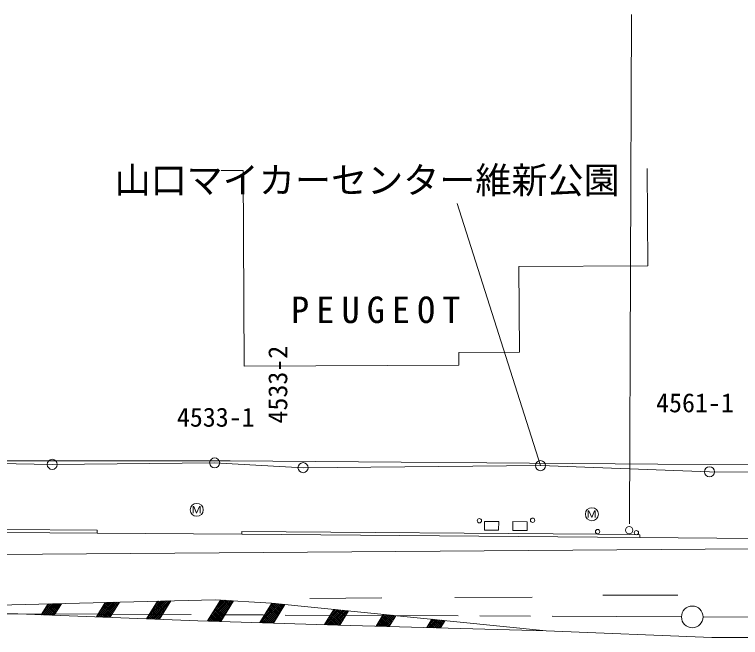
# Model space of a CAD drawing. Units: millimetres, scale not verified. Extents: x 40000 to 680000, y 20000 to 380000.
# Drawn here: x 323174 to 373467, y 287403 to 330560 of the extents above; entities that cross this region are included whole.
import ezdxf
from ezdxf.enums import TextEntityAlignment as Align

# ---------------------------------------------------------------- set-up
doc = ezdxf.new("R2010")
doc.units = ezdxf.units.MM
doc.header["$LTSCALE"] = 1000
doc.linetypes.add('CHAIN', pattern=[18.5, 12, -1.5, 3.5, -1.5])
for name, color, linetype, lineweight in [('M-BGD', 7, 'Continuous', 13), ('M-BMK', 2, 'CHAIN', 13), ('M-BMK-SRVR', 3, 'Continuous', 13), ('M-STR-STRC', 7, 'Continuous', 13)]:
    doc.layers.add(name, color=color, linetype=linetype, lineweight=lineweight)
doc.styles.add('ＭＳ ゴシック', font='')
doc.styles.get('ＭＳ ゴシック').set_extended_font_data('MS Gothic')

msp = doc.modelspace()

# ---------------------------------------------------------------- linework, layer by layer
at = {"layer": 'M-BGD'}
for p, q in [((353832, 317469), (359611, 299306)), ((305671, 299778), (325790, 299395)), ((325790, 299395), (337040, 299495)), ((337040, 299495), (343163, 299167)), ((343163, 299167), (359611, 299306)), ((359611, 299306), (371320, 298886)), ((371320, 298886), (393112, 298711)), ((335540, 296008), (335540, 296478)), ((335540, 296478), (335591, 296478)), ((335591, 296478), (335788, 296026)), ((335984, 296478), (335788, 296026)), ((336035, 296478), (335984, 296478)), ((336035, 296008), (336035, 296478)), ((362916, 295707), (362916, 296177)), ((362916, 296177), (362968, 296177)), ((362968, 296177), (363164, 295725)), ((363360, 296177), (363164, 295725)), ((363411, 296177), (363360, 296177)), ((363411, 295707), (363411, 296177)), ((322355, 294887), (328911, 294829)), ((328911, 294829), (328910, 294629)), ((338922, 294753), (338921, 294553)), ((338922, 294753), (363556, 294551)), ((322353, 294687), (328910, 294629)), ((328910, 294629), (338921, 294553)), ((338921, 294553), (363555, 294351)), ((363555, 294351), (366485, 294325)), ((309728, 293069), (374086, 293534)), ((359043, 290204), (353679, 290173)), ((369118, 290326), (363936, 290326)), ((337086, 290021), (320389, 289588)), ((325471, 289720), (325018, 288982)), ((325085, 289092), (325720, 289726)), ((325113, 288978), (325865, 289730)), ((325249, 288973), (326010, 289734)), ((325310, 289459), (325574, 289723)), ((325385, 288968), (326155, 289738)), ((326038, 289122), (325459, 289701)), ((325522, 288963), (326300, 289742)), ((326092, 289210), (325579, 289723)), ((326146, 289297), (325717, 289726)), ((326199, 289385), (325854, 289730)), ((326420, 289745), (325930, 288947)), ((326253, 289473), (325992, 289734)), ((326307, 289560), (326130, 289737)), ((326361, 289648), (326268, 289741)), ((326415, 289735), (326406, 289744)), ((329461, 289823), (328854, 288835)), ((328882, 288880), (329835, 289833)), ((328974, 288831), (329980, 289837)), ((329107, 289247), (329690, 289829)), ((329110, 288826), (330125, 289841)), ((329246, 288820), (330270, 289844)), ((329332, 289614), (329544, 289826)), ((329382, 288815), (330415, 289848)), ((330006, 289150), (329412, 289744)), ((330060, 289238), (329474, 289824)), ((330114, 289325), (329612, 289827)), ((330168, 289413), (329750, 289831)), ((330436, 289849), (329791, 288800)), ((330222, 289500), (329887, 289835)), ((330275, 289588), (330025, 289838)), ((330329, 289676), (330163, 289842)), ((330383, 289763), (330301, 289845)), ((333070, 289917), (332324, 288703)), ((332405, 288700), (333637, 289932)), ((332417, 288853), (333492, 289928)), ((332541, 288694), (333782, 289936)), ((332642, 289219), (333347, 289924)), ((332677, 288689), (333927, 289939)), ((332814, 288684), (333898, 289769)), ((332867, 289586), (333201, 289920)), ((333545, 289194), (332976, 289763)), ((333599, 289282), (333030, 289851)), ((333653, 289369), (333104, 289918)), ((334004, 289941), (333222, 288668)), ((333707, 289457), (333242, 289922)), ((333760, 289544), (333380, 289925)), ((333814, 289632), (333518, 289929)), ((333868, 289720), (333655, 289932)), ((333922, 289807), (333793, 289936)), ((333976, 289895), (333931, 289939)), ((337438, 289999), (336546, 288546)), ((336625, 288675), (337919, 289969)), ((336635, 288544), (338052, 289961)), ((336772, 288539), (338185, 289953)), ((336850, 289041), (337786, 289978)), ((336909, 288535), (338319, 289944)), ((337075, 289408), (337653, 289986)), ((340970, 289779), (337086, 290021)), ((337835, 289131), (337259, 289707)), ((337301, 289775), (337520, 289994)), ((337889, 289219), (337313, 289795)), ((337942, 289306), (337367, 289882)), ((337996, 289394), (337420, 289970)), ((338334, 289943), (337458, 288518)), ((338050, 289482), (337539, 289993)), ((338104, 289569), (337690, 289984)), ((338158, 289657), (337840, 289974)), ((338212, 289744), (337991, 289965)), ((338265, 289832), (338142, 289955)), ((338319, 289920), (338293, 289946)), ((341004, 289775), (340180, 288434)), ((340216, 288433), (341508, 289725)), ((340347, 288705), (341379, 289738)), ((340353, 288429), (341636, 289712)), ((340490, 288424), (341765, 289699)), ((340572, 289072), (341251, 289751)), ((340797, 289439), (341122, 289764)), ((360005, 287867), (340970, 289779)), ((341570, 289160), (340986, 289745)), ((341624, 289248), (341107, 289765)), ((341678, 289336), (341264, 289749)), ((341732, 289423), (341422, 289733)), ((341786, 289511), (341579, 289718)), ((341839, 289598), (341736, 289702)), ((348623, 290139), (343622, 290114)), ((325489, 288964), (325190, 289263)), ((325636, 288958), (325244, 289350)), ((325783, 288953), (325298, 289438)), ((325930, 288947), (325352, 289526)), ((325984, 289035), (325405, 289613)), ((325658, 288957), (326381, 289681)), ((325794, 288952), (326156, 289314)), ((329497, 288811), (329089, 289218)), ((329644, 288805), (329143, 289306)), ((329791, 288800), (329197, 289393)), ((329845, 288887), (329251, 289481)), ((329899, 288975), (329305, 289569)), ((329953, 289062), (329359, 289656)), ((329519, 288810), (330242, 289533)), ((333222, 288668), (332653, 289238)), ((333276, 288756), (332707, 289325)), ((333330, 288844), (332761, 289413)), ((333384, 288931), (332814, 289500)), ((333437, 289019), (332868, 289588)), ((333491, 289106), (332922, 289676)), ((332950, 288679), (333673, 289402)), ((337566, 288693), (336990, 289269)), ((337620, 288781), (337044, 289357)), ((337047, 288531), (338134, 289618)), ((337673, 288868), (337098, 289444)), ((337727, 288956), (337151, 289532)), ((337184, 288527), (337909, 289252)), ((337781, 289044), (337205, 289619)), ((340627, 288420), (341893, 289686)), ((341247, 288635), (340663, 289220)), ((341301, 288722), (340717, 289307)), ((340764, 288416), (341668, 289319)), ((341355, 288810), (340770, 289395)), ((341409, 288898), (340824, 289482)), ((341463, 288985), (340878, 289570)), ((341517, 289073), (340932, 289658)), ((341893, 289686), (341106, 288405)), ((345293, 289345), (344648, 288296)), ((344663, 288320), (345652, 289309)), ((344776, 288292), (345780, 289296)), ((344888, 288687), (345523, 289322)), ((344913, 288288), (345909, 289283)), ((345051, 288283), (346037, 289270)), ((345113, 289053), (345395, 289335)), ((345188, 288279), (346166, 289257)), ((345891, 288540), (345214, 289217)), ((345945, 288627), (345268, 289305)), ((345325, 288275), (346294, 289244)), ((345999, 288715), (345378, 289336)), ((346053, 288803), (345535, 289320)), ((346107, 288890), (345692, 289305)), ((346323, 289241), (345721, 288263)), ((346161, 288978), (345850, 289289)), ((346214, 289065), (346007, 289273)), ((346268, 289153), (346164, 289257)), ((346322, 289241), (346321, 289241)), ((323415, 289043), (308572, 289087)), ((335883, 288567), (323415, 289043)), ((325048, 288981), (325029, 289000)), ((325195, 288975), (325083, 289088)), ((325342, 288970), (325136, 289175)), ((328909, 288833), (328874, 288868)), ((329056, 288828), (328928, 288955)), ((329203, 288822), (328982, 289043)), ((329350, 288816), (329036, 289131)), ((329655, 288805), (330016, 289166)), ((332340, 288702), (332330, 288712)), ((332487, 288697), (332384, 288800)), ((332634, 288691), (332438, 288887)), ((332781, 288685), (332492, 288975)), ((332928, 288680), (332545, 289062)), ((333075, 288674), (332599, 289150)), ((333086, 288674), (333448, 289035)), ((336874, 288536), (336667, 288743)), ((337020, 288532), (336721, 288831)), ((337166, 288527), (336775, 288919)), ((337312, 288523), (336828, 289006)), ((337458, 288518), (336882, 289094)), ((337512, 288606), (336936, 289181)), ((337321, 288522), (337683, 288885)), ((340613, 288420), (340340, 288694)), ((340759, 288416), (340394, 288782)), ((340905, 288411), (340447, 288869)), ((341051, 288407), (340501, 288957)), ((341140, 288460), (340555, 289044)), ((341194, 288547), (340609, 289132)), ((340902, 288412), (341443, 288953)), ((345307, 288275), (344891, 288692)), ((345453, 288271), (344945, 288779)), ((345599, 288266), (344999, 288867)), ((345730, 288277), (345053, 288954)), ((345784, 288365), (345106, 289042)), ((345838, 288452), (345160, 289130)), ((345462, 288271), (346147, 288955)), ((348719, 289001), (348223, 288194)), ((348301, 288192), (349074, 288965)), ((348321, 288353), (348946, 288978)), ((348438, 288188), (349203, 288952)), ((348546, 288720), (348817, 288991)), ((349126, 288169), (348557, 288738)), ((348576, 288184), (349331, 288939)), ((349180, 288256), (348611, 288825)), ((349234, 288344), (348665, 288913)), ((348714, 288180), (349460, 288926)), ((349288, 288431), (348719, 289001)), ((348851, 288176), (349577, 288902)), ((349342, 288519), (348876, 288985)), ((349396, 288607), (349033, 288969)), ((349584, 288914), (349126, 288169)), ((349449, 288694), (349190, 288953)), ((349503, 288782), (349347, 288938)), ((349557, 288869), (349505, 288922)), ((345599, 288266), (335883, 288567)), ((336582, 288545), (336559, 288568)), ((336728, 288541), (336613, 288656)), ((340321, 288430), (340232, 288519)), ((340467, 288425), (340286, 288606)), ((341039, 288407), (341217, 288586)), ((344724, 288293), (344676, 288341)), ((344870, 288289), (344730, 288429)), ((345016, 288284), (344784, 288516)), ((345161, 288280), (344837, 288604)), ((345599, 288266), (345921, 288588)), ((360005, 287867), (345599, 288266)), ((348254, 288193), (348234, 288212)), ((348399, 288189), (348288, 288300)), ((348545, 288185), (348342, 288387)), ((348690, 288181), (348396, 288475)), ((348836, 288177), (348450, 288563)), ((348981, 288173), (348503, 288650)), ((348989, 288172), (349352, 288535)), ((352092, 288662), (351745, 288096)), ((351771, 288138), (352276, 288644)), ((351965, 288090), (351826, 288229)), ((351867, 288093), (352405, 288631)), ((352111, 288086), (351880, 288316)), ((352256, 288082), (351934, 288404)), ((352402, 288078), (351988, 288492)), ((351996, 288505), (352148, 288656)), ((352004, 288089), (352533, 288618)), ((352547, 288074), (352042, 288579)), ((352692, 288070), (352101, 288661)), ((352142, 288085), (352662, 288605)), ((352746, 288158), (352258, 288645)), ((352280, 288081), (352790, 288592)), ((352800, 288245), (352416, 288630)), ((352417, 288078), (352919, 288579)), ((352555, 288074), (352918, 288437)), ((352854, 288333), (352573, 288614)), ((353000, 288571), (352692, 288070)), ((352908, 288420), (352730, 288598)), ((352962, 288508), (352887, 288582)), ((351820, 288094), (351773, 288141)), ((371480, 287403), (360005, 287867)), ((384971, 287411), (371480, 287403))]:
    msp.add_line(p, q, dxfattribs=at)
for points in [[(337488, 319750), (339016, 319759), (339095, 306192), (353963, 306279), (353958, 307147), (358149, 307172), (358114, 313101), (367043, 313154), (367004, 319890)], [(319464, 299630), (338120, 299646), (367740, 299403), (393118, 299238)], [(363556, 294551), (366485, 294525), (366485, 294325)], [(366485, 294325), (374485, 294256), (374485, 294456)]]:
    msp.add_lwpolyline(points, dxfattribs=at)
for points in [[(355739, 295446), (356717, 295442), (356715, 294835), (355738, 294838)], [(357705, 295429), (358682, 295426), (358680, 294819), (357703, 294822)]]:
    msp.add_lwpolyline(points, close=True, dxfattribs=at)
for centre, radius in [((325790, 299395), 350), ((337040, 299495), 350), ((343163, 299167), 350), ((359611, 299306), 350), ((371320, 298886), 350), ((335799, 296246), 450), ((363175, 295945), 450), ((355380, 295494), 150), ((359066, 295529), 150), ((363565, 294735), 150), ((366255, 294664), 150)]:
    msp.add_circle(centre, radius, dxfattribs=at)
at = {"layer": 'M-BMK'}
for p, q in [((323415, 289043), (369380, 288833)), ((370880, 288828), (469541, 288578))]:
    msp.add_line(p, q, dxfattribs=at)
at = {"layer": 'M-BMK-SRVR'}
msp.add_circle((370130, 288830), 750, dxfattribs=at)
at = {"layer": 'M-STR-STRC'}
msp.add_line((365789, 295282), (365921, 330560), dxfattribs=at)
msp.add_circle((365757, 294835), 250, dxfattribs=at)

# ---------------------------------------------------------------- texts
at = {"layer": 'M-BGD', "style": 'ＭＳ ゴシック'}
for s, height, p in [('山口マイカーセンター維新公園', 1833, (330101, 317621)), ('4561-1', 1320, (367620, 302606)), ('4533-1', 1320, (334423, 301609))]:
    msp.add_text(s, height=height, dxfattribs=at).set_placement(p, align=Align.BOTTOM_LEFT)
msp.add_text('4533-2', height=1320, rotation=90, dxfattribs=at).set_placement((342467, 302224), align=Align.BOTTOM_LEFT)
at = {"layer": 'M-BGD', "insert": (342340, 309158), "char_height": 1833, "attachment_point": 7, "style": 'ＭＳ ゴシック'}
msp.add_mtext('\\T1.4;PEUGEOT', dxfattribs=at)

doc.saveas('drawing.dxf')
